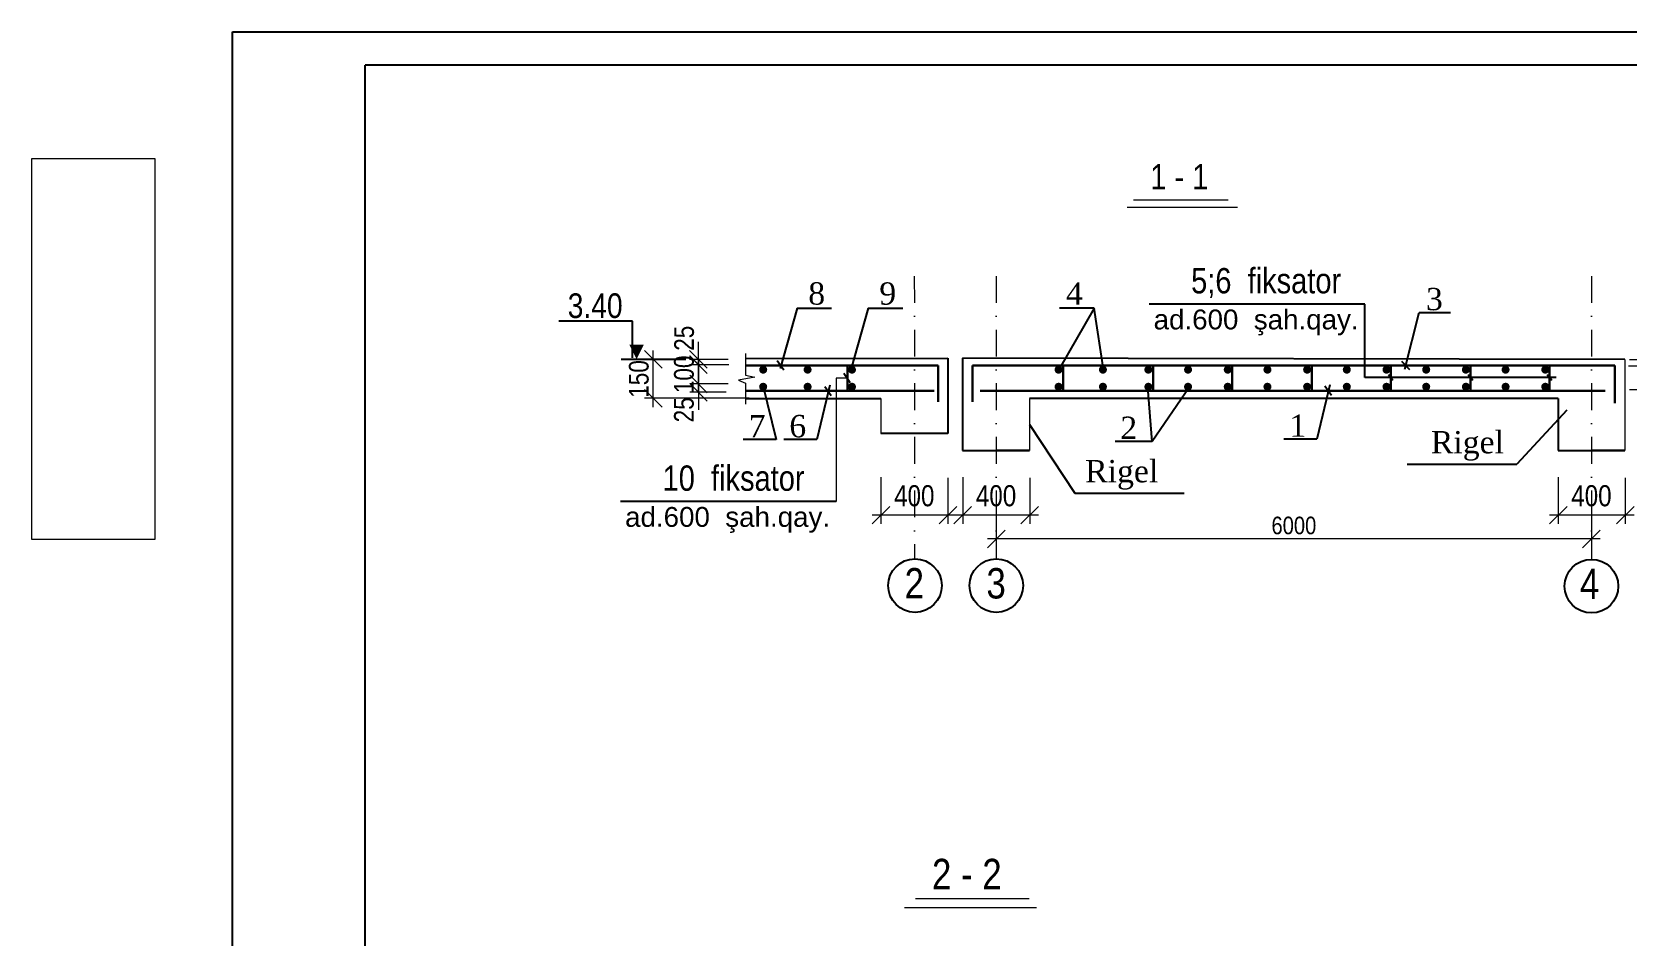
# Model space of a CAD drawing. Header units: millimetres. Extents: x -149347 to 251215, y -2929184 to -2541447.
# Drawn here: x 107669 to 130322, y -2655775 to -2642934 of the extents above; entities that cross this region are included whole.
import ezdxf

# ---------------------------------------------------------------- set-up
doc = ezdxf.new("R2010")
doc.units = ezdxf.units.MM
doc.linetypes.add('DASHDOTX2', pattern=[50.8, 25.4, -12.7, 0, -12.7])
doc.styles.get("Standard").update_dxf_attribs({"font": 'times.ttf'})
doc.styles.add('style1', font='A3TI(LA).TTF', dxfattribs={"height": 400})
doc.styles.add('style6', font='ARIALN.TTF', dxfattribs={"height": 300})
doc.dimstyles.new('DIM_100', dxfattribs={"dimscale": 100, "dimtxt": 250, "dimasz": 2.5, "dimexe": 1.25, "dimexo": 0.625, "dimtad": 1, "dimdec": 0, "dimtxsty": 'style1', "dimblk": 'OBLIQUE', "dimcen": 2.5, "dimdle": 1.25, "dimclrd": 251, "dimclre": 251, "dimaunit": 1, "dimadec": 3, "dimazin": 0, "dimtfac": 1, "dimtdec": 0, "dimtmove": 1, "dimatfit": 3, "dimfxl": 1.25, "dimlwd": 5, "dimlwe": 5, "dimarcsym": 0})

# ---------------------------------------------------------------- blocks, each defined once
blk = doc.blocks.new('_Oblique')
at = {"color": 0, "linetype": 'ByBlock', "lineweight": -2}
blk.add_line((-0.5, -0.5), (0.5, 0.5), dxfattribs=at)
blk = doc.blocks.new('*D940')
at = {"color": 251, "lineweight": 5, "ltscale": 50, "transparency": 16777216}
for p, q in [((130358, -2647683), (131122, -2647683)), ((130369, -2648017), (131122, -2648017))]:
    blk.add_line(p, q, dxfattribs=at)
at = {"color": 251, "linetype": 'ByBlock', "lineweight": 5, "ltscale": 50, "transparency": 16777216}
blk.add_line((130997, -2648142), (130997, -2647558), dxfattribs=at)
at = {"layer": 'Defpoints', "color": 0, "lineweight": 15, "ltscale": 50, "transparency": 16777216}
for p in [(130295, -2647683), (130997, -2647683), (130306, -2648017)]:
    blk.add_point(p, dxfattribs=at)
at = {"color": 251, "lineweight": 5, "ltscale": 50, "transparency": 16777216, "xscale": 250, "yscale": 250, "zscale": 250}
for p, rotation in [((130997, -2647683), 90), ((130997, -2648017), 270)]:
    blk.add_blockref('_Oblique', p, dxfattribs=dict(at, rotation=rotation))
at = {"color": 0, "lineweight": 15, "ltscale": 50, "transparency": 16777216, "insert": (130781, -2647850), "char_height": 300, "attachment_point": 5, "rotation": 90, "style": 'style6'}
blk.add_mtext('{\\fArial Narrow|b0|i0|c238|p34;100}', dxfattribs=at)
blk = doc.blocks.new('*D941')
at = {"color": 251, "linetype": 'ByBlock', "lineweight": 5, "ltscale": 50, "transparency": 16777216}
for p, q in [((130998, -2647590), (130998, -2647340)), ((130998, -2647590), (130998, -2647683)), ((130998, -2647683), (130998, -2647933))]:
    blk.add_line(p, q, dxfattribs=at)
at = {"color": 251, "lineweight": 5, "ltscale": 50, "transparency": 16777216}
for p, q in [((130358, -2647683), (131123, -2647683)), ((130369, -2647590), (131123, -2647590))]:
    blk.add_line(p, q, dxfattribs=at)
at = {"layer": 'Defpoints', "color": 0, "lineweight": 15, "ltscale": 50, "transparency": 16777216}
for p in [(130295, -2647683), (130306, -2647590), (130998, -2647683)]:
    blk.add_point(p, dxfattribs=at)
at = {"color": 251, "lineweight": 5, "ltscale": 50, "transparency": 16777216, "xscale": 250, "yscale": 250, "zscale": 250}
for p, rotation in [((130998, -2647590), 270), ((130998, -2647683), 90)]:
    blk.add_blockref('_Oblique', p, dxfattribs=dict(at, rotation=rotation))
at = {"color": 0, "lineweight": 15, "ltscale": 50, "transparency": 16777216, "insert": (130679, -2647140), "char_height": 300, "attachment_point": 5, "rotation": 90, "style": 'style6'}
blk.add_mtext('25', dxfattribs=at)
blk = doc.blocks.new('*D944')
at = {"color": 251, "lineweight": 5, "ltscale": 50, "transparency": 16777216}
for p, q in [((121372, -2649809), (121372, -2650268)), ((129829, -2649809), (129829, -2650268))]:
    blk.add_line(p, q, dxfattribs=at)
at = {"color": 251, "linetype": 'ByBlock', "lineweight": 5, "ltscale": 50, "transparency": 16777216}
blk.add_line((129954, -2650143), (121247, -2650143), dxfattribs=at)
at = {"layer": 'Defpoints', "color": 0, "lineweight": 15, "ltscale": 50, "transparency": 16777216}
for p in [(121372, -2649746), (129829, -2649746), (121372, -2650143)]:
    blk.add_point(p, dxfattribs=at)
at = {"color": 251, "lineweight": 5, "ltscale": 50, "transparency": 16777216, "xscale": 250, "yscale": 250, "zscale": 250, "rotation": 180}
blk.add_blockref('_Oblique', (121372, -2650143), dxfattribs=at)
at = {"color": 251, "lineweight": 5, "ltscale": 50, "transparency": 16777216, "xscale": 250, "yscale": 250, "zscale": 250}
blk.add_blockref('_Oblique', (129829, -2650143), dxfattribs=at)
at = {"color": 0, "lineweight": 15, "ltscale": 50, "transparency": 16777216, "insert": (125601, -2649953), "char_height": 300, "attachment_point": 5, "style": 'style6'}
blk.add_mtext('{\\fArial Narrow|b0|i0|c238|p34;\\H0.83333x;6000}', dxfattribs=at)
blk = doc.blocks.new('*D908')
at = {"color": 251, "lineweight": 5, "ltscale": 50, "transparency": 16777216}
for p, q in [((129357, -2649267), (129357, -2649930)), ((130309, -2649275), (130309, -2649930))]:
    blk.add_line(p, q, dxfattribs=at)
at = {"color": 251, "linetype": 'ByBlock', "lineweight": 5, "ltscale": 50, "transparency": 16777216}
blk.add_line((130434, -2649805), (129232, -2649805), dxfattribs=at)
at = {"layer": 'Defpoints', "color": 0, "lineweight": 15, "ltscale": 50, "transparency": 16777216}
for p in [(129357, -2649204), (130309, -2649213), (129357, -2649805)]:
    blk.add_point(p, dxfattribs=at)
at = {"color": 251, "lineweight": 5, "ltscale": 50, "transparency": 16777216, "xscale": 250, "yscale": 250, "zscale": 250, "rotation": 180}
blk.add_blockref('_Oblique', (129357, -2649805), dxfattribs=at)
at = {"color": 251, "lineweight": 5, "ltscale": 50, "transparency": 16777216, "xscale": 250, "yscale": 250, "zscale": 250}
blk.add_blockref('_Oblique', (130309, -2649805), dxfattribs=at)
at = {"color": 0, "lineweight": 15, "ltscale": 50, "transparency": 16777216, "insert": (129829, -2649531), "char_height": 300, "attachment_point": 5, "style": 'style6'}
blk.add_mtext('{\\fArial Narrow|b0|i0|c238|p34;400}', dxfattribs=at)
blk = doc.blocks.new('mekteb')
at = {"color": 0, "lineweight": 25}
for p, q in [((99643, -1821466), (139843, -1821466)), ((99643, -1849866), (99643, -1821466))]:
    blk.add_line(p, q, dxfattribs=at)
at = {"color": 0, "lineweight": 25, "ltscale": 15}
for p in [(101643, -1849366), (139343, -1821966)]:
    blk.add_line(p, (101643, -1821966), dxfattribs=at)
blk = doc.blocks.new('*D909')
at = {"color": 251, "lineweight": 5, "ltscale": 50, "transparency": 16777216}
for p, q in [((120896, -2649267), (120896, -2649930)), ((121848, -2649275), (121848, -2649930))]:
    blk.add_line(p, q, dxfattribs=at)
at = {"color": 251, "linetype": 'ByBlock', "lineweight": 5, "ltscale": 50, "transparency": 16777216}
blk.add_line((121973, -2649805), (120771, -2649805), dxfattribs=at)
at = {"layer": 'Defpoints', "color": 0, "lineweight": 15, "ltscale": 50, "transparency": 16777216}
for p in [(120896, -2649204), (121848, -2649213), (120896, -2649805)]:
    blk.add_point(p, dxfattribs=at)
at = {"color": 251, "lineweight": 5, "ltscale": 50, "transparency": 16777216, "xscale": 250, "yscale": 250, "zscale": 250, "rotation": 180}
blk.add_blockref('_Oblique', (120896, -2649805), dxfattribs=at)
at = {"color": 251, "lineweight": 5, "ltscale": 50, "transparency": 16777216, "xscale": 250, "yscale": 250, "zscale": 250}
blk.add_blockref('_Oblique', (121848, -2649805), dxfattribs=at)
at = {"color": 0, "lineweight": 15, "ltscale": 50, "transparency": 16777216, "insert": (121369, -2649531), "char_height": 300, "attachment_point": 5, "style": 'style6'}
blk.add_mtext('{\\fArial Narrow|b0|i0|c238|p34;400}', dxfattribs=at)
blk = doc.blocks.new('*D956')
at = {"color": 251, "lineweight": 5, "ltscale": 50, "transparency": 16777216}
for p, q in [((119734, -2649267), (119734, -2649930)), ((120686, -2649275), (120686, -2649930))]:
    blk.add_line(p, q, dxfattribs=at)
at = {"color": 251, "linetype": 'ByBlock', "lineweight": 5, "ltscale": 50, "transparency": 16777216}
blk.add_line((120811, -2649805), (119609, -2649805), dxfattribs=at)
at = {"layer": 'Defpoints', "color": 0, "lineweight": 15, "ltscale": 50, "transparency": 16777216}
for p in [(119734, -2649204), (120686, -2649213), (119734, -2649805)]:
    blk.add_point(p, dxfattribs=at)
at = {"color": 251, "lineweight": 5, "ltscale": 50, "transparency": 16777216, "xscale": 250, "yscale": 250, "zscale": 250, "rotation": 180}
blk.add_blockref('_Oblique', (119734, -2649805), dxfattribs=at)
at = {"color": 251, "lineweight": 5, "ltscale": 50, "transparency": 16777216, "xscale": 250, "yscale": 250, "zscale": 250}
blk.add_blockref('_Oblique', (120686, -2649805), dxfattribs=at)
at = {"color": 0, "lineweight": 15, "ltscale": 50, "transparency": 16777216, "insert": (120207, -2649531), "char_height": 300, "attachment_point": 5, "style": 'style6'}
blk.add_mtext('{\\fArial Narrow|b0|i0|c238|p34;400}', dxfattribs=at)
blk = doc.blocks.new('*D952')
at = {"color": 251, "lineweight": 5, "ltscale": 50, "transparency": 16777216}
for p, q in [((117571, -2647667), (117016, -2647667)), ((117562, -2647939), (117016, -2647939))]:
    blk.add_line(p, q, dxfattribs=at)
at = {"color": 251, "linetype": 'ByBlock', "lineweight": 5, "ltscale": 50, "transparency": 16777216}
blk.add_line((117141, -2648064), (117141, -2647542), dxfattribs=at)
at = {"layer": 'Defpoints', "color": 0, "lineweight": 15, "ltscale": 50, "transparency": 16777216}
for p in [(117141, -2647667), (117633, -2647667), (117624, -2647939)]:
    blk.add_point(p, dxfattribs=at)
at = {"color": 251, "lineweight": 5, "ltscale": 50, "transparency": 16777216, "xscale": 250, "yscale": 250, "zscale": 250}
for p, rotation in [((117141, -2647667), 90), ((117141, -2647939), 270)]:
    blk.add_blockref('_Oblique', p, dxfattribs=dict(at, rotation=rotation))
at = {"color": 0, "lineweight": 15, "ltscale": 50, "transparency": 16777216, "insert": (116935, -2647803), "char_height": 300, "attachment_point": 5, "rotation": 90, "style": 'style6'}
blk.add_mtext('{\\fArial Narrow|b0|i0|c238|p34;\\H0.93333x;100}', dxfattribs=at)
blk = doc.blocks.new('*D953')
at = {"color": 251, "linetype": 'ByBlock', "lineweight": 5, "ltscale": 50, "transparency": 16777216}
for p, q in [((117140, -2647591), (117140, -2647341)), ((117140, -2647591), (117140, -2647667)), ((117140, -2647667), (117140, -2647917))]:
    blk.add_line(p, q, dxfattribs=at)
at = {"color": 251, "lineweight": 5, "ltscale": 50, "transparency": 16777216}
for p, q in [((117562, -2647591), (117015, -2647591)), ((117571, -2647667), (117015, -2647667))]:
    blk.add_line(p, q, dxfattribs=at)
at = {"layer": 'Defpoints', "color": 0, "lineweight": 15, "ltscale": 50, "transparency": 16777216}
for p in [(117140, -2647667), (117624, -2647591), (117633, -2647667)]:
    blk.add_point(p, dxfattribs=at)
at = {"color": 251, "lineweight": 5, "ltscale": 50, "transparency": 16777216, "xscale": 250, "yscale": 250, "zscale": 250}
for p, rotation in [((117140, -2647591), 270), ((117140, -2647667), 90)]:
    blk.add_blockref('_Oblique', p, dxfattribs=dict(at, rotation=rotation))
at = {"color": 0, "lineweight": 15, "ltscale": 50, "transparency": 16777216, "insert": (116938, -2647290), "char_height": 300, "attachment_point": 5, "rotation": 90, "style": 'style6'}
blk.add_mtext('{\\H0.93333x;25}', dxfattribs=at)
blk = doc.blocks.new('*D954')
at = {"color": 251, "linetype": 'ByBlock', "lineweight": 5, "ltscale": 50, "transparency": 16777216}
for p, q in [((117141, -2647939), (117141, -2647689)), ((117141, -2647939), (117141, -2648057)), ((117141, -2648057), (117141, -2648307))]:
    blk.add_line(p, q, dxfattribs=at)
at = {"color": 251, "lineweight": 5, "ltscale": 50, "transparency": 16777216}
for p, q in [((117527, -2647939), (117016, -2647939)), ((117536, -2648057), (117016, -2648057))]:
    blk.add_line(p, q, dxfattribs=at)
at = {"layer": 'Defpoints', "color": 0, "lineweight": 15, "ltscale": 50, "transparency": 16777216}
for p in [(117590, -2647939), (117141, -2648057), (117599, -2648057)]:
    blk.add_point(p, dxfattribs=at)
at = {"color": 251, "lineweight": 5, "ltscale": 50, "transparency": 16777216, "xscale": 250, "yscale": 250, "zscale": 250}
for p, rotation in [((117141, -2647939), 270), ((117141, -2648057), 90)]:
    blk.add_blockref('_Oblique', p, dxfattribs=dict(at, rotation=rotation))
at = {"color": 0, "lineweight": 15, "ltscale": 50, "transparency": 16777216, "insert": (116935, -2648307), "char_height": 300, "attachment_point": 5, "rotation": 90, "style": 'style6'}
blk.add_mtext('{\\H0.93333x;25}', dxfattribs=at)
blk = doc.blocks.new('*D955')
at = {"color": 251, "linetype": 'ByBlock', "lineweight": 5, "ltscale": 50, "transparency": 16777216}
blk.add_line((116499, -2648269), (116499, -2647466), dxfattribs=at)
at = {"color": 251, "lineweight": 5, "ltscale": 50, "transparency": 16777216}
for p, q in [((116697, -2647591), (116374, -2647591)), ((117862, -2648144), (116374, -2648144))]:
    blk.add_line(p, q, dxfattribs=at)
at = {"layer": 'Defpoints', "color": 0, "lineweight": 15, "ltscale": 50, "transparency": 16777216}
for p in [(116499, -2647591), (116760, -2647591), (117925, -2648144)]:
    blk.add_point(p, dxfattribs=at)
at = {"color": 251, "lineweight": 5, "ltscale": 50, "transparency": 16777216, "xscale": 250, "yscale": 250, "zscale": 250}
for p, rotation in [((116499, -2647591), 90), ((116499, -2648144), 270)]:
    blk.add_blockref('_Oblique', p, dxfattribs=dict(at, rotation=rotation))
at = {"color": 0, "lineweight": 15, "ltscale": 50, "transparency": 16777216, "insert": (116294, -2647869), "char_height": 300, "attachment_point": 5, "rotation": 90, "style": 'style6'}
blk.add_mtext('{\\fArial Narrow|b0|i0|c238|p34;\\H0.93333x;150}', dxfattribs=at)

msp = doc.modelspace()

# ---------------------------------------------------------------- hatches: boundary and pattern name
h = msp.add_hatch(color=0)
edge = h.paths.add_edge_path()
edge.add_arc((118059.89177, -2647736.78479), 57.37628, 0, 360)
h = msp.add_hatch(color=0)
edge = h.paths.add_edge_path()
edge.add_arc((118691.33755, -2647736.78479), 57.37628, 0, 360)
h = msp.add_hatch(color=0)
edge = h.paths.add_edge_path()
edge.add_arc((119321.49994, -2647736.78479), 57.37628, 0, 360)
h = msp.add_hatch(color=0)
edge = h.paths.add_edge_path()
edge.add_arc((122257.40478, -2647736.78479), 57.37628, -180, 180, ccw=False)
h = msp.add_hatch(color=0)
edge = h.paths.add_edge_path()
edge.add_arc((122887.56717, -2647736.78479), 57.37628, -180, 180, ccw=False)
h = msp.add_hatch(color=0)
edge = h.paths.add_edge_path()
edge.add_arc((123533.11448, -2647736.78479), 57.37628, -180, 180, ccw=False)
h = msp.add_hatch(color=0)
edge = h.paths.add_edge_path()
edge.add_arc((124097.13368, -2647736.78479), 57.37628, -180, 180, ccw=False)
h = msp.add_hatch(color=0)
edge = h.paths.add_edge_path()
edge.add_arc((124661.15288, -2647736.78479), 57.37628, -180, 180, ccw=False)
h = msp.add_hatch(color=0)
edge = h.paths.add_edge_path()
edge.add_arc((125225.17208, -2647736.78479), 57.37628, -180, 180, ccw=False)
h = msp.add_hatch(color=0)
edge = h.paths.add_edge_path()
edge.add_arc((125789.19128, -2647736.78479), 57.37628, -180, 180, ccw=False)
h = msp.add_hatch(color=0)
edge = h.paths.add_edge_path()
edge.add_arc((126353.21048, -2647736.78479), 57.37628, -180, 180, ccw=False)
h = msp.add_hatch(color=0)
edge = h.paths.add_edge_path()
edge.add_arc((126917.22968, -2647736.78479), 57.37628, -180, 180, ccw=False)
h = msp.add_hatch(color=0)
edge = h.paths.add_edge_path()
edge.add_arc((127481.24888, -2647736.78479), 57.37628, -180, 180, ccw=False)
h = msp.add_hatch(color=0)
edge = h.paths.add_edge_path()
edge.add_arc((128045.26808, -2647736.78479), 57.37628, -180, 180, ccw=False)
h = msp.add_hatch(color=0)
edge = h.paths.add_edge_path()
edge.add_arc((128609.28728, -2647736.78479), 57.37628, -180, 180, ccw=False)
h = msp.add_hatch(color=0)
edge = h.paths.add_edge_path()
edge.add_arc((129173.30648, -2647736.78479), 57.37628, -180, 180, ccw=False)
h = msp.add_hatch(color=0)
edge = h.paths.add_edge_path()
edge.add_arc((118059.89177, -2647979.25149), 57.37628, 0, 360)
h = msp.add_hatch(color=0)
edge = h.paths.add_edge_path()
edge.add_arc((118691.33755, -2647979.25149), 57.37628, 0, 360)
h = msp.add_hatch(color=0)
edge = h.paths.add_edge_path()
edge.add_arc((119321.49994, -2647979.25149), 57.37628, 0, 360)
h = msp.add_hatch(color=0)
edge = h.paths.add_edge_path()
edge.add_arc((122257.40478, -2647979.25149), 57.37628, -180, 180, ccw=False)
h = msp.add_hatch(color=0)
edge = h.paths.add_edge_path()
edge.add_arc((122887.56717, -2647979.25149), 57.37628, -180, 180, ccw=False)
h = msp.add_hatch(color=0)
edge = h.paths.add_edge_path()
edge.add_arc((123533.11448, -2647979.25149), 57.37628, -180, 180, ccw=False)
h = msp.add_hatch(color=0)
edge = h.paths.add_edge_path()
edge.add_arc((124097.13368, -2647979.25149), 57.37628, -180, 180, ccw=False)
h = msp.add_hatch(color=0)
edge = h.paths.add_edge_path()
edge.add_arc((124661.15288, -2647979.25149), 57.37628, -180, 180, ccw=False)
h = msp.add_hatch(color=0)
edge = h.paths.add_edge_path()
edge.add_arc((125225.17208, -2647979.25149), 57.37628, -180, 180, ccw=False)
h = msp.add_hatch(color=0)
edge = h.paths.add_edge_path()
edge.add_arc((125789.19128, -2647979.25149), 57.37628, -180, 180, ccw=False)
h = msp.add_hatch(color=0)
edge = h.paths.add_edge_path()
edge.add_arc((126353.21048, -2647979.25149), 57.37628, -180, 180, ccw=False)
h = msp.add_hatch(color=0)
edge = h.paths.add_edge_path()
edge.add_arc((126917.22968, -2647979.25149), 57.37628, -180, 180, ccw=False)
h = msp.add_hatch(color=0)
edge = h.paths.add_edge_path()
edge.add_arc((127481.24888, -2647979.25149), 57.37628, -180, 180, ccw=False)
h = msp.add_hatch(color=0)
edge = h.paths.add_edge_path()
edge.add_arc((128045.26808, -2647979.25149), 57.37628, -180, 180, ccw=False)
h = msp.add_hatch(color=0)
edge = h.paths.add_edge_path()
edge.add_arc((128609.28728, -2647979.25149), 57.37628, -180, 180, ccw=False)
h = msp.add_hatch(color=0)
edge = h.paths.add_edge_path()
edge.add_arc((129173.30648, -2647979.25149), 57.37628, -180, 180, ccw=False)

# ---------------------------------------------------------------- linework, layer by layer
at = {"color": 1, "linetype": 'DASHDOTX2', "lineweight": 13, "ltscale": 15}
for p, q in [((120207.52829, -2646406.04681), (120210.0482, -2650425.8313)), ((121369.82119, -2646406.04681), (121372.34109, -2650425.8313)), ((129830.10919, -2646406.04681), (129829.08814, -2650433.46764))]:
    msp.add_line(p, q, dxfattribs=at)
at = {"ltscale": 30}
for p, q in [((126608.1095, -2646803.38212), (123544.67886, -2646803.38212)), ((126608.1095, -2647846.072), (126608.1095, -2646803.38212)), ((118540.97329, -2646860.92114), (118299.0282, -2647718.88277)), ((118540.97329, -2646860.92114), (119032.15276, -2646860.92114)), ((119550.93753, -2646860.92114), (119308.99244, -2647718.88277)), ((119550.93753, -2646860.92114), (120042.117, -2646860.92114)), ((122761.09175, -2646860.92114), (122269.91228, -2647718.88277)), ((122761.09175, -2646860.92114), (122269.91228, -2646860.92114)), ((122900.9679, -2647761.13051), (122761.09175, -2646860.92114)), ((127177.83079, -2647727.82837), (127379.52045, -2646922.2712)), ((127379.52045, -2646922.2712), (127828.7636, -2646922.2712)), ((116200.79693, -2647048.91368), (115157.95515, -2647048.91368)), ((116200.79693, -2647566.54761), (116200.79693, -2647048.91368)), ((116959.99838, -2647590.981), (116040.1124, -2647590.981)), ((117807.84838, -2647577.30892), (120684.97473, -2647571.65247)), ((118260.7524, -2647608.47274), (118351.63297, -2647738.61362)), ((130306.00039, -2647590.15665), (120893.92999, -2647571.65247)), ((127131.27386, -2647615.95218), (127243.298, -2647733.68453)), ((119207.30077, -2647788.12265), (119298.18133, -2647918.26353)), ((129328.79351, -2647846.072), (126608.1095, -2647846.072)), ((126943.09521, -2647806.14135), (127008.99026, -2647883.51153)), ((128075.6839, -2647806.14135), (128141.57894, -2647883.51153)), ((129199.7929, -2647806.14135), (129265.68794, -2647883.51153)), ((117807.84838, -2648144.33069), (119733.19233, -2648144.33069)), ((118053.97491, -2647957.23632), (118244.99915, -2648730.37975)), ((119007.74054, -2647957.23632), (118822.54817, -2648730.37975)), ((118937.4388, -2647973.50665), (119028.31937, -2648103.64753)), ((129354.21799, -2648144.33069), (121845.71239, -2648144.33069)), ((123589.56755, -2648757.55856), (123525.46054, -2647984.28822)), ((124111.28552, -2647991.1343), (123589.56755, -2648757.55856)), ((126113.13086, -2647950.57995), (125927.9385, -2648723.72338)), ((126042.82913, -2647966.85028), (126133.70969, -2648096.99116)), ((118244.99915, -2648730.37975), (117775.39965, -2648730.37975)), ((118822.54817, -2648730.37975), (118352.94867, -2648730.37975)), ((123589.56755, -2648757.55856), (123060.3533, -2648757.55856)), ((125927.9385, -2648723.72338), (125458.33899, -2648723.72338)), ((121845.71239, -2648886.98276), (121369.82119, -2648886.98276)), ((130306.00039, -2648886.98276), (129830.10919, -2648886.98276)), ((119098.09112, -2649610.155), (116034.66049, -2649610.155))]:
    msp.add_line(p, q, dxfattribs=at)
at = {"color": 0, "linetype": 'ByBlock', "lineweight": 30}
for p, q in [((117807.84838, -2647679.27728), (120544.20146, -2647679.27728)), ((119256.74531, -2647679.27728), (119256.74531, -2648038.57709)), ((120544.20146, -2647679.27728), (120544.20146, -2648192.0128)), ((130163.91754, -2647679.27728), (121034.70326, -2647679.27728)), ((121034.70326, -2647679.27728), (121034.70326, -2648192.0128)), ((122322.15941, -2647679.27728), (122322.15941, -2648038.57709)), ((123599.54434, -2647679.27728), (123599.54434, -2648038.57709)), ((124725.62994, -2647679.27728), (124725.62994, -2648038.57709)), ((125855.72862, -2647680.52765), (125855.72862, -2648039.82745)), ((126977.03103, -2647679.27728), (126977.03103, -2648038.57709)), ((128108.53302, -2647679.27728), (128108.53302, -2648038.57709)), ((129235.1149, -2647679.27728), (129235.1149, -2648038.57709)), ((130163.91754, -2647679.27728), (130163.91754, -2648214.90008)), ((117807.84838, -2648038.57709), (120490.42258, -2648038.57709)), ((130025.2051, -2648038.57709), (121142.1597, -2648038.57709))]:
    msp.add_line(p, q, dxfattribs=at)
at = {"lineweight": 25}
for p, q in [((120684.97473, -2647571.65247), (120684.97473, -2648642.46948)), ((120893.92999, -2647571.65247), (120893.92999, -2648886.98276)), ((129354.21799, -2648144.33069), (129354.21799, -2648886.98276)), ((129480.78082, -2648313.70535), (128767.51766, -2649080.54979)), ((121845.71239, -2648515.65672), (122486.65045, -2649492.52695)), ((120684.97473, -2648642.46948), (119733.19233, -2648642.46948)), ((120893.92999, -2648886.98276), (121845.71239, -2648886.98276)), ((129354.21799, -2648886.98276), (130306.00039, -2648886.98276)), ((127211.51233, -2649080.54979), (128767.51766, -2649080.54979)), ((122486.65045, -2649492.52695), (124042.65578, -2649492.52695))]:
    msp.add_line(p, q, dxfattribs=at)
at = {"lineweight": 15, "ltscale": 60}
for p, q in [((130306.00039, -2647590.15665), (130306.00039, -2648886.98276)), ((119733.19233, -2648144.33069), (119733.19233, -2648642.46948)), ((120893.92999, -2648144.33069), (120893.92999, -2648886.98276)), ((121845.71239, -2648144.33069), (121845.71239, -2648886.98276)), ((129354.21799, -2648144.33069), (129354.21799, -2648886.98276))]:
    msp.add_line(p, q, dxfattribs=at)
at = {"color": 1, "lineweight": 15, "ltscale": 15}
for p, q in [((119256.74531, -2647858.92718), (119095.28142, -2647858.92718)), ((119095.28142, -2647858.92718), (119095.28142, -2649610.155))]:
    msp.add_line(p, q, dxfattribs=at)
msp.add_lwpolyline([(107668.53524, -2644734.15438), (109415.12502, -2644734.15438), (109415.12502, -2650152.16477), (107668.53524, -2650152.16477)], close=True, dxfattribs=at)
for points in [[(124798.36272, -2645431.01732), (123233.45465, -2645431.01732)], [(124668.6273, -2645325.67523), (123322.66389, -2645325.67523)], [(117807.84838, -2647506.25602), (117807.84838, -2647812.72414), (117943.04717, -2647845.40653), (117709.58565, -2647884.2883), (117807.84838, -2647929.00147), (117807.84838, -2648227.67707)], [(120067.09197, -2655382.75683), (121944.98165, -2655382.75683)], [(120222.77447, -2655256.34633), (121837.93056, -2655256.34633)]]:
    msp.add_lwpolyline(points, dxfattribs=at)
at = {"lineweight": 25}
for centre in [(120217.27603, -2650806.37379), (121372.34109, -2650806.37379), (129829.08814, -2650814.01013)]:
    msp.add_circle(centre, 380.54249, dxfattribs=at)

# ---------------------------------------------------------------- block references
at = {"lineweight": 15, "xscale": 0.9430204144289575, "yscale": 0.9430204144289575, "zscale": 0.9430204144289575}
msp.add_blockref('mekteb', (16552.24327, -925254.75951), dxfattribs=at)

# ---------------------------------------------------------------- texts
at = {"lineweight": 25, "style": 'style6'}
for s, width, gutter_width, insert, char_height, attachment_point in [('{\\fArial Narrow|b0|i0|c238|p34;1 - 1}', 9247.7833322, 15, (124385.97855, -2644813.64943), 360, 3), ('2', 386.8655967, 18, (120345.11438, -2650557.15216), 432, 3), ('3', 386.8655967, 18, (121507.40727, -2650557.15216), 432, 3), ('4', 386.8655967, 18, (129939.64899, -2650564.7885), 432, 3), ('{\\fArial Narrow|b0|i0|c238|p34;2 - 2}', 11097.3399986, 18, (120458.57775, -2654690.92361), 432, 1)]:
    msp.add_mtext_dynamic_manual_height_columns(s, width=width, gutter_width=gutter_width, heights=[0], dxfattribs=dict(at, insert=insert, char_height=char_height, attachment_point=attachment_point))
at = {"color": 0, "linetype": 'ByBlock', "char_height": 360, "width": 13296.7360512, "attachment_point": 1, "style": 'style6'}
for s, insert in [('{\\fArial Narrow|b0|i0|c238|p34;5;6 } {\\fArial Narrow|b0|i0|c238|p34;fiksator}', (124140.90877, -2646291.66989)), ('{\\fArial Narrow|b0|i0|c238|p34;10 } {\\fArial Narrow|b0|i0|c238|p34;fiksator}', (116630.8904, -2649098.44276))]:
    msp.add_mtext(s, dxfattribs=dict(at, insert=insert))
at = {"ltscale": 5, "char_height": 317.2608}
for s, width, insert, attachment_point in [('{\\fTimes New Roman|b0|i0|c238|p18;\\C0;8}', 1353.9620451, (118700.4179, -2646494.76065), 1), ('{\\fTimes New Roman|b0|i0|c238|p18;\\C0;9}', 1353.9620451, (119710.38214, -2646494.76065), 1), ('{\\fTimes New Roman|b0|i0|c238|p18;\\C0;4}', 1353.9620451, (122601.64713, -2646494.76065), 3), ('{\\fTimes New Roman|b0|i0|c238|p18;\\C0;3}', 1353.9620451, (127717.63859, -2646573.55952), 3), ('{\\fTimes New Roman|b0|i0|c238|p18;\\C0;7}', 1353.9620451, (118093.65772, -2648380.40618), 3), ('{\\fTimes New Roman|b0|i0|c238|p18;\\C0;6}', 1353.9620451, (118671.20674, -2648380.40618), 3), ('{\\fTimes New Roman|b0|i0|c238|p18;\\C0;1}', 1353.9620451, (125776.59706, -2648373.74981), 3), ('{\\fTimes New Roman|b0|i0|c238|p18;\\C0;2}', 1353.9620451, (123374.03355, -2648404.22722), 3), ('{\\fTimes New Roman|b0|i0|c238|p18;Rigel}', 1504.3786987, (128585.91825, -2648608.73789), 3), ('{\\fTimes New Roman|b0|i0|c238|p18;Rigel}', 1504.3786987, (123673.50358, -2649020.71505), 3)]:
    msp.add_mtext_dynamic_manual_height_columns(s, width=width, gutter_width=18, heights=[0], dxfattribs=dict(at, insert=insert, attachment_point=attachment_point))
at = {"color": 0, "insert": (116062.66483, -2646651.73983), "char_height": 350, "width": 7178.4994239, "attachment_point": 3, "style": 'style6'}
msp.add_mtext('{\\fArial Narrow|b0|i0|c238|p34;3.40}', dxfattribs=at)
at = {"color": 0, "char_height": 285.53472, "width": 3554.5327397, "attachment_point": 1}
for insert in [(123607.86143, -2646881.97068), (116097.84306, -2649688.74355)]:
    msp.add_mtext('{\\fArial|b0|i0|c238|p34;\\H0.98765x;ad.600  şah.qay.} ', dxfattribs=dict(at, insert=insert))
at = {"ltscale": 30, "insert": (116088.78693, -2647352.31615), "char_height": 230.4, "attachment_point": 1}
msp.add_mtext_dynamic_manual_height_columns('{\\fTimes New Roman|b0|i0|c162|p18;▼}', width=4022.3513302, gutter_width=1728, heights=[0], dxfattribs=at)

# ---------------------------------------------------------------- dimensions: what is measured, and where the dimension line sits
at = {"color": 231, "lineweight": 15, "ltscale": 50}
for base, p1, p2, angle, text, picture, middle in [((130997.78944, -2647682.62381), (130306.00039, -2647590.15665), (130295.42503, -2647682.62381), 90, '25', '*D941', (130894.68437, -2647140.28643)), ((117139.99838, -2647666.52606), (117624.47168, -2647590.981), (117633.11168, -2647666.52606), 90, '{\\H0.93333x;25}', '*D953', (117143.78036, -2647289.51355)), ((116499.06703, -2647590.981), (117924.5742, -2648144.33069), (116759.79186, -2647590.981), 90, '{\\fArial Narrow|b0|i0|c238|p34;\\H0.93333x;150}', '*D955', (116499.06703, -2647869.29035)), ((117140.63168, -2647666.52606), (117624.47168, -2647939.4904), (117633.11168, -2647666.52606), 90, '{\\fArial Narrow|b0|i0|c238|p34;\\H0.93333x;100}', '*D952', (117140.63168, -2647803.00823)), ((117140.63168, -2648057.32659), (117589.91168, -2647939.4904), (117598.55168, -2648057.32659), 90, '{\\H0.93333x;25}', '*D954', (117140.63168, -2648307.32659)), ((130997.15615, -2647682.62381), (130306.00039, -2648016.73216), (130295.42503, -2647682.62381), 90, '{\\fArial Narrow|b0|i0|c238|p34;100}', '*D940', (130997.15615, -2647849.77964)), ((119734.157, -2649804.6562), (120685.9394, -2649212.88869), (119734.157, -2649204.08814), 180, '{\\fArial Narrow|b0|i0|c238|p34;400}', '*D956', (120206.79679, -2649746.30398)), ((120896.44989, -2649804.6562), (121848.23229, -2649212.88869), (120896.44989, -2649204.08814), 180, '{\\fArial Narrow|b0|i0|c238|p34;400}', '*D909', (121369.08968, -2649746.30398)), ((129356.73789, -2649804.6562), (130308.52029, -2649212.88869), (129356.73789, -2649204.08814), 180, '{\\fArial Narrow|b0|i0|c238|p34;400}', '*D908', (129829.37768, -2649746.30398))]:
    dim = msp.add_linear_dim(base=base, p1=p1, p2=p2, angle=angle, text=text, dimstyle='DIM_100', override={"dimtxsty": 'style6'}, dxfattribs=at)
    dim.commit()
    dim.dimension.update_dxf_attribs({"geometry": picture, "text_midpoint": middle, "dimtype": 160})
dim = msp.add_linear_dim(base=(121372.34109, -2650142.7387), p1=(129829.37768, -2649746.30398), p2=(121372.34109, -2649746.30398), angle=180, text='{\\fArial Narrow|b0|i0|c238|p34;\\H0.83333x;6000}', dimstyle='DIM_100', override={"dimtxsty": 'style6'}, dxfattribs=at)
dim.commit()
dim.dimension.update_dxf_attribs({"geometry": '*D944', "text_midpoint": (125600.85939, -2649952.59596)})

doc.saveas('drawing.dxf')
